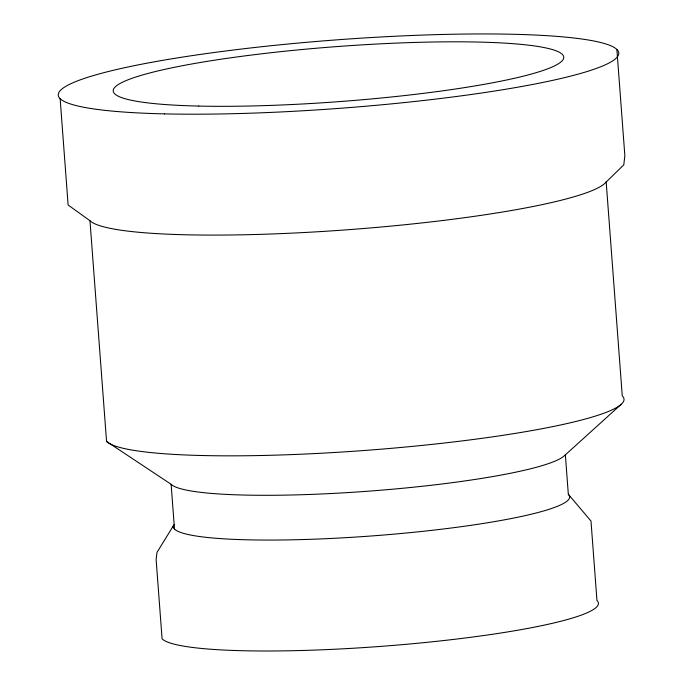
<?xml version="1.0" encoding="UTF-8"?>
<svg xmlns="http://www.w3.org/2000/svg" width="685" height="685" viewBox="0 0 685 685"><rect width="100%" height="100%" fill="white"/><g stroke="black" fill="none" stroke-linecap="round" stroke-linejoin="round"><path stroke-width="1.03" d="M174.17 524.462L156.993 552.393L156.12 559.457L162.088 638.857A219.508 26.749 -4.3 0 0 404.784 644.431A219.508 26.749 -4.3 0 0 596.96 600.454L590.992 521.054L568.327 494.287L565.356 454.849M621.244 404.278L564.166 455.919A198.796 24.223 -4.3 0 1 365.011 491.428A198.796 24.223 -4.3 0 1 171.122 484.295L106.56 441.448L89.966 220.707L68.123 204.995L60.134 98.666M616.877 49.466L624.866 155.803L623.77 164.862L604.649 183.537A260.326 31.724 -4.3 0 1 343.913 230.023A260.326 31.724 -4.3 0 1 89.966 220.707M606.148 181.542L622.263 395.879A260.326 31.724 -4.3 0 1 394.483 448.041A260.326 31.724 -4.3 0 1 106.56 441.448M171.122 484.295L174.487 529.06M568.327 494.287A198.796 24.223 -4.3 0 1 383.215 535.053A198.796 24.223 -4.3 0 1 173.168 526.44M198.821 106.072A225.896 27.528 -4.3 0 0 561.4 61.547A225.896 27.528 -4.3 0 0 255.282 54.577A225.896 27.528 -4.3 0 0 198.821 106.072M164.52 113.881A281.038 34.25 -4.3 0 0 615.772 58.533A281.038 34.25 -4.3 0 0 235.22 49.791A281.038 34.25 -4.3 0 0 164.52 113.881"/></g></svg>
